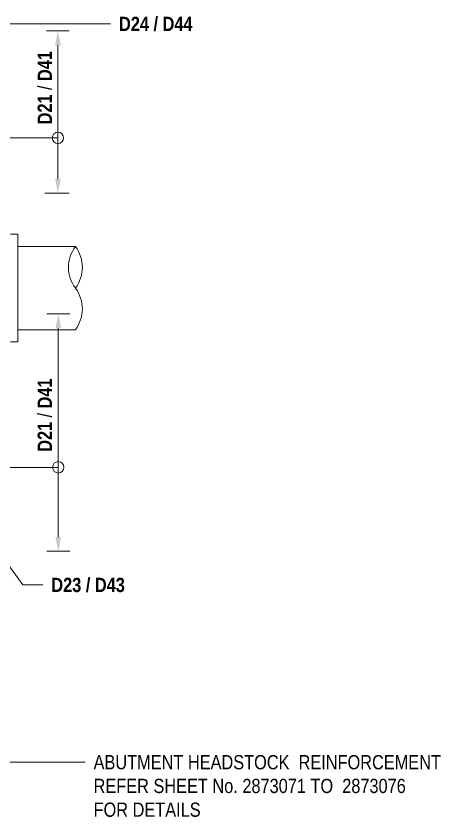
# Model space of a CAD drawing. Header units: metres. Extents: x -310.1 to -283, y 2.7 to 23.5.
# Drawn here: x -289.271 to -287.78, y 18.786 to 21.599 of the extents above; entities that cross this region are included whole.
import ezdxf

# ---------------------------------------------------------------- set-up
doc = ezdxf.new("R2010")
doc.units = ezdxf.units.M
for name, color, linetype, lineweight in [('A-ANNO-NOTE', 7, 'Continuous', 9), ('A-DETL', 7, 'Continuous', 13), ('A-DETL-GENF', 7, 'Continuous', 9), ('G-ANNO-TEXT', 7, 'Continuous', 9)]:
    doc.layers.add(name, color=color, linetype=linetype, lineweight=lineweight)
doc.styles.add('Arial Narrow', font='ARIALN.TTF', dxfattribs={"height": 0.05})
doc.styles.add('Arial Narrow_B', font='ARIALNB.TTF', dxfattribs={"height": 0.05})

# ---------------------------------------------------------------- blocks, each defined once
blk = doc.blocks.new('CS_DET_Pile-Column_BreakLine - Tubular BreakLine-6650181-DRG-2873134 SECTION 7')
at = {"layer": 'A-DETL-GENF', "lineweight": 18}
for centre, start, end in [((-306.9618, 20.716), 142.9573, 217.0427), ((-307.1552, 20.716), 322.9573, 37.0427), ((-307.1552, 20.57), 322.9573, 37.0427)]:
    blk.add_arc(centre, 0.1212, start, end, dxfattribs=at)
blk = doc.blocks.new('T2DExtentArrowReinf_v1 - Extent-6679932-DRG-2873134 SECTION 7')
at = {"layer": 'A-DETL-GENF'}
for p, q in [((-307.1536, 21.5462), (-307.1197, 21.5462)), ((-307.1197, 21.0262), (-307.1197, 21.4962)), ((-307.1197, 21.1706), (-307.3547, 21.1706)), ((-307.1097, 20.9762), (-307.166, 20.9762))]:
    blk.add_line(p, q, dxfattribs=at)
blk = doc.blocks.new('T2DExtentArrowReinf_v1 - Extent-7586389-DRG-2873134 SECTION 7')
at = {"layer": 'A-DETL-GENF'}
for p, q in [((-307.1085, 20.5525), (-307.1285, 20.5525)), ((-307.1185, 20.5025), (-307.1185, 19.7687)), ((-307.1185, 20.0135), (-307.3049, 20.0135)), ((-307.1523, 19.7187), (-307.1185, 19.7187))]:
    blk.add_line(p, q, dxfattribs=at)

msp = doc.modelspace()

# ---------------------------------------------------------------- hatches: boundary and pattern name
at = {"layer": 'A-ANNO-NOTE'}
for points in [[(-289.1136, 21.4962), (-289.1236, 21.5462), (-289.1336, 21.4962), (-289.1199, 21.4962)], [(-289.1236, 20.9762), (-289.1136, 21.0262), (-289.1336, 21.0262)], [(-289.1123, 20.5025), (-289.1223, 20.5525), (-289.1323, 20.5025), (-289.1199, 20.5025)], [(-289.1223, 19.7187), (-289.1123, 19.7687), (-289.1323, 19.7687)]]:
    msp.add_hatch(color=256, dxfattribs=at).paths.add_polyline_path(points)

# ---------------------------------------------------------------- linework, layer by layer
for p, q in [((-289.1636, 21.5462), (-289.0836, 21.5462)), ((-289.1236, 21.4962), (-289.1236, 21.4762)), ((-289.1236, 21.0262), (-289.1236, 21.0462)), ((-289.0836, 20.9762), (-289.1636, 20.9762)), ((-289.0823, 20.5525), (-289.1623, 20.5525)), ((-289.1223, 20.5025), (-289.1223, 20.4825)), ((-289.1223, 19.7687), (-289.1223, 19.7887)), ((-289.1623, 19.7187), (-289.0823, 19.7187))]:
    msp.add_line(p, q, dxfattribs=at)
for centre in [(-289.1236, 21.1706), (-289.1223, 20.0135)]:
    msp.add_circle(centre, 0.02, dxfattribs=at)
at = {"layer": 'A-DETL', "color": 7, "lineweight": 9, "true_color": 0xffffff}
for p, q in [((-289.2894, 20.8322), (-289.2644, 20.8322)), ((-289.2644, 20.8322), (-289.2644, 20.454)), ((-289.2644, 20.454), (-289.2894, 20.454))]:
    msp.add_line(p, q, dxfattribs=at)
at = {"layer": 'A-DETL', "color": 143, "lineweight": 18, "true_color": 0x78aac8}
for p, q in [((-289.2644, 20.789), (-289.0623, 20.789)), ((-289.2644, 20.497), (-289.0623, 20.497))]:
    msp.add_line(p, q, dxfattribs=at)
at = {"layer": 'G-ANNO-TEXT'}
for p, q in [((-289.5749, 21.571), (-288.9392, 21.571)), ((-289.5749, 21.571), (-288.9392, 21.571)), ((-289.6429, 20.1453), (-289.2471, 19.6006)), ((-289.5459, 20.0144), (-289.2471, 19.6006)), ((-289.2471, 19.6006), (-289.1767, 19.6006)), ((-289.2471, 19.6006), (-289.1767, 19.6006)), ((-289.3266, 18.9779), (-289.0285, 18.9779))]:
    msp.add_line(p, q, dxfattribs=at)

# ---------------------------------------------------------------- block references
at = {"layer": 'A-DETL-GENF'}
for name in ['T2DExtentArrowReinf_v1 - Extent-6679932-DRG-2873134 SECTION 7', 'CS_DET_Pile-Column_BreakLine - Tubular BreakLine-6650181-DRG-2873134 SECTION 7', 'T2DExtentArrowReinf_v1 - Extent-7586389-DRG-2873134 SECTION 7']:
    msp.add_blockref(name, (17.9962, 0), dxfattribs=at)

# ---------------------------------------------------------------- texts
at = {"layer": 'G-ANNO-TEXT', "char_height": 0.05, "attachment_point": 1, "style": 'Arial Narrow_B', "bg_fill": 3, "box_fill_scale": 1, "bg_fill_color": 256, "bg_fill_transparency": 0}
for s, insert in [('D24 / D44', (-288.9092, 21.596)), ('D23 / D43', (-289.1467, 19.6256))]:
    msp.add_mtext(s, dxfattribs=dict(at, insert=insert))
at = {"layer": 'G-ANNO-TEXT', "char_height": 0.05, "attachment_point": 1, "style": 'Arial Narrow', "bg_fill": 3, "box_fill_scale": 1, "bg_fill_color": 256, "bg_fill_true_color": 13158600, "bg_fill_transparency": 0}
for s, insert in [('ABUTMENT HEADSTOCK  REINFORCEMENT', (-288.9985, 19.0029)), ('REFER SHEET No. 2873071 TO  2873076', (-288.9985, 18.9196)), ('FOR DETAILS', (-288.9985, 18.8362))]:
    msp.add_mtext(s, dxfattribs=dict(at, insert=insert))

# ---------------------------------------------------------------- next in the draw order: texts
at = {"layer": 'G-ANNO-TEXT', "char_height": 0.05, "attachment_point": 1, "rotation": 90, "style": 'Arial Narrow_B', "bg_fill": 3, "box_fill_scale": 1, "bg_fill_color": 256, "bg_fill_transparency": 0}
for insert in [(-289.1947, 21.2183), (-289.1947, 20.0683)]:
    msp.add_mtext('D21 ', dxfattribs=dict(at, insert=insert))

# ---------------------------------------------------------------- next in the draw order: texts
at = {"layer": 'G-ANNO-TEXT', "char_height": 0.05, "attachment_point": 1, "rotation": 90, "style": 'Arial Narrow', "bg_fill": 3, "box_fill_scale": 1, "bg_fill_color": 256, "bg_fill_transparency": 0}
for insert in [(-289.1947, 21.3387), (-289.1947, 20.1887)]:
    msp.add_mtext('/', dxfattribs=dict(at, insert=insert))

# ---------------------------------------------------------------- next in the draw order: texts
at = {"layer": 'G-ANNO-TEXT', "char_height": 0.05, "attachment_point": 1, "rotation": 90, "style": 'Arial Narrow_B', "bg_fill": 3, "box_fill_scale": 1, "bg_fill_color": 256, "bg_fill_transparency": 0}
for insert in [(-289.1947, 21.3546), (-289.1947, 20.2046)]:
    msp.add_mtext(' D41', dxfattribs=dict(at, insert=insert))

doc.saveas('drawing.dxf')
